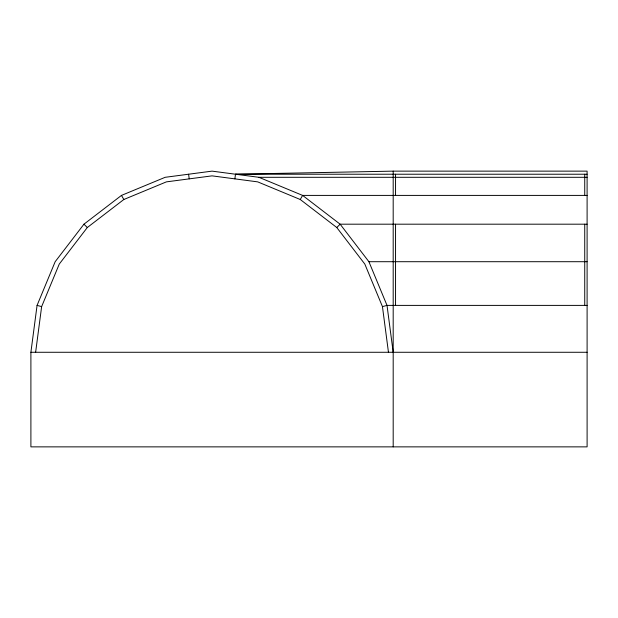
<?xml version="1.0" encoding="UTF-8"?>
<svg xmlns="http://www.w3.org/2000/svg" width="618" height="618" viewBox="0 0 618 618"><rect width="100%" height="100%" fill="white"/><g stroke="black" fill="none" stroke-linecap="round" stroke-linejoin="round"><path stroke-width="0.93" d="M234.871 178.865L235.489 174.222L393.187 171.132L587.1 171.132L587.1 446.868L30.9 446.868L30.9 352.275L37.072 305.392L55.172 261.708L83.955 224.187L121.468 195.404L165.161 177.304L212.044 171.132L258.927 177.304L587.1 177.304M35.628 352.275L41.638 306.613L59.266 264.071L87.3 227.532L123.839 199.498L166.381 181.87L212.044 175.86L257.706 181.87L300.248 199.498L336.787 227.532L364.821 264.071L382.449 306.613L388.459 352.275M300.248 199.498L302.611 195.404L587.1 195.404M336.787 227.532L340.132 224.187L587.1 224.187M382.449 306.613L387.015 305.392L587.1 305.392M235.489 174.222L587.1 174.222M258.927 177.304L302.611 195.404L340.132 224.187L368.915 261.708L587.1 261.708M30.9 352.275L587.1 352.275M37.072 305.392L41.638 306.613M83.955 224.187L87.3 227.532M121.468 195.404L123.839 199.498M368.915 261.708L387.015 305.392L393.187 352.275M188.598 174.222L189.216 178.865M584.736 174.222L584.736 195.404M584.736 224.187L584.736 305.392M395.551 174.222L395.551 195.404M395.551 224.187L395.551 305.392M393.187 171.132L393.187 446.868"/></g></svg>
